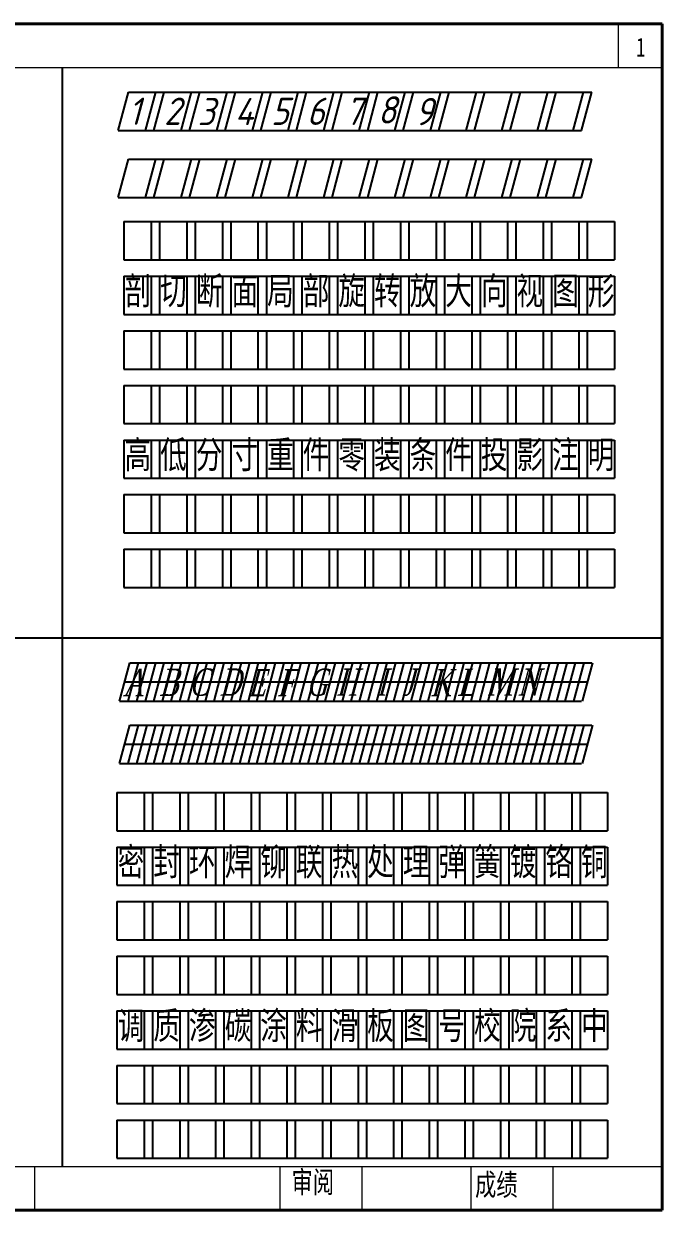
# Model space of a CAD drawing. Header units: millimetres. Extents: x 357 to 687, y 49 to 274.
# Drawn here: x 570.4 to 687.4, y 49.2 to 266.5 of the extents above; entities that cross this region are included whole.
import ezdxf

# ---------------------------------------------------------------- set-up
doc = ezdxf.new("R2010")
doc.units = ezdxf.units.MM
for name, color, linetype, lineweight in [('Layer1', 7, 'Continuous', 15), ('粗线', 7, 'Continuous', 40), ('细线', 7, 'Continuous', 15)]:
    doc.layers.add(name, color=color, linetype=linetype, lineweight=lineweight)
doc.styles.get("Standard").update_dxf_attribs({"font": 'SIMFANG.TTF', "width": 0.714, "height": 5})
doc.styles.add('字母', font='TIMES.TTF', dxfattribs={"width": 0.7, "oblique": 15, "height": 5})
doc.styles.add('数字', font='isoct.shx', dxfattribs={"oblique": 15, "height": 5})

msp = doc.modelspace()

# ---------------------------------------------------------------- linework, layer by layer
for p, q in [((577.38, 258.52), (577.38, 57.18)), ((587.68, 246.96), (589.56, 253.96)), ((589.56, 253.96), (674.45, 253.96)), ((592.68, 246.96), (594.56, 253.96)), ((594.21, 246.96), (596.09, 253.96)), ((599.21, 246.96), (601.09, 253.96)), ((600.74, 246.96), (602.62, 253.96)), ((605.74, 246.96), (607.62, 253.96)), ((607.27, 246.96), (609.15, 253.96)), ((612.27, 246.96), (614.15, 253.96)), ((613.8, 246.96), (615.68, 253.96)), ((618.8, 246.96), (620.68, 253.96)), ((620.33, 246.96), (622.21, 253.96)), ((625.33, 246.96), (627.21, 253.96)), ((626.86, 246.96), (628.74, 253.96)), ((631.86, 246.96), (633.74, 253.96)), ((633.39, 246.96), (635.27, 253.96)), ((638.39, 246.96), (640.27, 253.96)), ((639.92, 246.96), (641.8, 253.96)), ((644.92, 246.96), (646.8, 253.96)), ((646.45, 246.96), (648.33, 253.96)), ((651.45, 246.96), (653.33, 253.96)), ((652.98, 246.96), (654.86, 253.96)), ((657.98, 246.96), (659.86, 253.96)), ((659.51, 246.96), (661.39, 253.96)), ((664.51, 246.96), (666.39, 253.96)), ((666.04, 246.96), (667.92, 253.96)), ((671.04, 246.96), (672.92, 253.96)), ((672.57, 246.96), (674.45, 253.96)), ((587.68, 246.96), (672.57, 246.96)), ((587.68, 234.71), (589.56, 241.71)), ((589.56, 241.71), (674.45, 241.71)), ((592.68, 234.71), (594.56, 241.71)), ((594.21, 234.71), (596.09, 241.71)), ((599.21, 234.71), (601.09, 241.71)), ((600.74, 234.71), (602.62, 241.71)), ((605.74, 234.71), (607.62, 241.71)), ((607.27, 234.71), (609.15, 241.71)), ((612.27, 234.71), (614.15, 241.71)), ((613.8, 234.71), (615.68, 241.71)), ((618.8, 234.71), (620.68, 241.71)), ((620.33, 234.71), (622.21, 241.71)), ((625.33, 234.71), (627.21, 241.71)), ((626.86, 234.71), (628.74, 241.71)), ((631.86, 234.71), (633.74, 241.71)), ((633.39, 234.71), (635.27, 241.71)), ((638.39, 234.71), (640.27, 241.71)), ((639.92, 234.71), (641.8, 241.71)), ((644.92, 234.71), (646.8, 241.71)), ((646.45, 234.71), (648.33, 241.71)), ((651.45, 234.71), (653.33, 241.71)), ((652.98, 234.71), (654.86, 241.71)), ((657.98, 234.71), (659.86, 241.71)), ((659.51, 234.71), (661.39, 241.71)), ((664.51, 234.71), (666.39, 241.71)), ((666.04, 234.71), (667.92, 241.71)), ((671.04, 234.71), (672.92, 241.71)), ((672.57, 234.71), (674.45, 241.71)), ((587.68, 234.71), (672.57, 234.71)), ((588.7, 230.27), (678.59, 230.27)), ((588.7, 230.27), (588.7, 223.27)), ((588.7, 230.27), (588.7, 223.27)), ((593.7, 230.27), (593.7, 223.27)), ((595.23, 230.27), (595.23, 223.27)), ((600.23, 230.27), (600.23, 223.27)), ((601.76, 230.27), (601.76, 223.27)), ((606.76, 230.27), (606.76, 223.27)), ((608.29, 230.27), (608.29, 223.27)), ((613.29, 230.27), (613.29, 223.27)), ((614.82, 230.27), (614.82, 223.27)), ((619.82, 230.27), (619.82, 223.27)), ((621.35, 230.27), (621.35, 223.27)), ((626.35, 230.27), (626.35, 223.27)), ((627.88, 230.27), (627.88, 223.27)), ((632.88, 230.27), (632.88, 223.27)), ((634.41, 230.27), (634.41, 223.27)), ((639.41, 230.27), (639.41, 223.27)), ((640.94, 230.27), (640.94, 223.27)), ((645.94, 230.27), (645.94, 223.27)), ((647.47, 230.27), (647.47, 223.27)), ((652.47, 230.27), (652.47, 223.27)), ((654, 230.27), (654, 223.27)), ((659, 230.27), (659, 223.27)), ((660.53, 230.27), (660.53, 223.27)), ((665.53, 230.27), (665.53, 223.27)), ((667.06, 230.27), (667.06, 223.27)), ((672.06, 230.27), (672.06, 223.27)), ((673.59, 230.27), (673.59, 223.27)), ((678.59, 230.27), (678.59, 223.27)), ((588.7, 223.27), (678.59, 223.27)), ((588.7, 220.27), (678.59, 220.27)), ((588.7, 220.27), (588.7, 213.27)), ((588.7, 220.27), (588.7, 213.77)), ((593.7, 220.27), (593.7, 213.27)), ((595.23, 220.27), (595.23, 213.27)), ((600.23, 220.27), (600.23, 213.27)), ((601.76, 220.27), (601.76, 213.27)), ((606.76, 220.27), (606.76, 213.27)), ((608.29, 220.27), (608.29, 213.27)), ((613.29, 220.27), (613.29, 213.27)), ((614.82, 220.27), (614.82, 213.27)), ((619.82, 220.27), (619.82, 213.27)), ((621.35, 220.27), (621.35, 213.27)), ((626.35, 220.27), (626.35, 213.27)), ((627.88, 220.27), (627.88, 213.27)), ((632.88, 220.27), (632.88, 213.27)), ((634.41, 220.27), (634.41, 213.27)), ((639.41, 220.27), (639.41, 213.27)), ((640.94, 220.27), (640.94, 213.27)), ((645.94, 220.27), (645.94, 213.27)), ((647.47, 220.27), (647.47, 213.27)), ((652.47, 220.27), (652.47, 213.27)), ((654, 220.27), (654, 213.27)), ((659, 220.27), (659, 213.27)), ((660.53, 220.27), (660.53, 213.27)), ((665.53, 220.27), (665.53, 213.27)), ((667.06, 220.27), (667.06, 213.27)), ((672.06, 220.27), (672.06, 213.27)), ((673.59, 220.27), (673.59, 213.27)), ((678.59, 220.27), (678.59, 213.27)), ((588.7, 213.27), (678.59, 213.27)), ((588.7, 210.27), (678.59, 210.27)), ((588.7, 210.27), (588.7, 203.27)), ((588.7, 210.27), (588.7, 204.27)), ((593.7, 210.27), (593.7, 203.27)), ((595.23, 210.27), (595.23, 203.27)), ((600.23, 210.27), (600.23, 203.27)), ((601.76, 210.27), (601.76, 203.27)), ((606.76, 210.27), (606.76, 203.27)), ((608.29, 210.27), (608.29, 203.27)), ((613.29, 210.27), (613.29, 203.27)), ((614.82, 210.27), (614.82, 203.27)), ((619.82, 210.27), (619.82, 203.27)), ((621.35, 210.27), (621.35, 203.27)), ((626.35, 210.27), (626.35, 203.27)), ((627.88, 210.27), (627.88, 203.27)), ((632.88, 210.27), (632.88, 203.27)), ((634.41, 210.27), (634.41, 203.27)), ((639.41, 210.27), (639.41, 203.27)), ((640.94, 210.27), (640.94, 203.27)), ((645.94, 210.27), (645.94, 203.27)), ((647.47, 210.27), (647.47, 203.27)), ((652.47, 210.27), (652.47, 203.27)), ((654, 210.27), (654, 203.27)), ((659, 210.27), (659, 203.27)), ((660.53, 210.27), (660.53, 203.27)), ((665.53, 210.27), (665.53, 203.27)), ((667.06, 210.27), (667.06, 203.27)), ((672.06, 210.27), (672.06, 203.27)), ((673.59, 210.27), (673.59, 203.27)), ((678.59, 210.27), (678.59, 203.27)), ((588.7, 203.27), (678.59, 203.27)), ((588.7, 200.27), (678.59, 200.27)), ((588.7, 200.27), (588.7, 193.27)), ((588.7, 200.27), (588.7, 194.77)), ((593.7, 200.27), (593.7, 193.27)), ((595.23, 200.27), (595.23, 193.27)), ((600.23, 200.27), (600.23, 193.27)), ((601.76, 200.27), (601.76, 193.27)), ((606.76, 200.27), (606.76, 193.27)), ((608.29, 200.27), (608.29, 193.27)), ((613.29, 200.27), (613.29, 193.27)), ((614.82, 200.27), (614.82, 193.27)), ((619.82, 200.27), (619.82, 193.27)), ((621.35, 200.27), (621.35, 193.27)), ((626.35, 200.27), (626.35, 193.27)), ((627.88, 200.27), (627.88, 193.27)), ((632.88, 200.27), (632.88, 193.27)), ((634.41, 200.27), (634.41, 193.27)), ((639.41, 200.27), (639.41, 193.27)), ((640.94, 200.27), (640.94, 193.27)), ((645.94, 200.27), (645.94, 193.27)), ((647.47, 200.27), (647.47, 193.27)), ((652.47, 200.27), (652.47, 193.27)), ((654, 200.27), (654, 193.27)), ((659, 200.27), (659, 193.27)), ((660.53, 200.27), (660.53, 193.27)), ((665.53, 200.27), (665.53, 193.27)), ((667.06, 200.27), (667.06, 193.27)), ((672.06, 200.27), (672.06, 193.27)), ((673.59, 200.27), (673.59, 193.27)), ((678.59, 200.27), (678.59, 193.27)), ((588.7, 193.27), (678.59, 193.27)), ((588.7, 190.27), (678.59, 190.27)), ((588.7, 190.27), (588.7, 183.77)), ((588.7, 190.27), (588.7, 183.27)), ((593.7, 190.27), (593.7, 183.27)), ((595.23, 190.27), (595.23, 183.27)), ((600.23, 190.27), (600.23, 183.27)), ((601.76, 190.27), (601.76, 183.27)), ((606.76, 190.27), (606.76, 183.27)), ((608.29, 190.27), (608.29, 183.27)), ((613.29, 190.27), (613.29, 183.27)), ((614.82, 190.27), (614.82, 183.27)), ((619.82, 190.27), (619.82, 183.27)), ((621.35, 190.27), (621.35, 183.27)), ((626.35, 190.27), (626.35, 183.27)), ((627.88, 190.27), (627.88, 183.27)), ((632.88, 190.27), (632.88, 183.27)), ((634.41, 190.27), (634.41, 183.27)), ((639.41, 190.27), (639.41, 183.27)), ((640.94, 190.27), (640.94, 183.27)), ((645.94, 190.27), (645.94, 183.27)), ((647.47, 190.27), (647.47, 183.27)), ((652.47, 190.27), (652.47, 183.27)), ((654, 190.27), (654, 183.27)), ((659, 190.27), (659, 183.27)), ((660.53, 190.27), (660.53, 183.27)), ((665.53, 190.27), (665.53, 183.27)), ((667.06, 190.27), (667.06, 183.27)), ((672.06, 190.27), (672.06, 183.27)), ((673.59, 190.27), (673.59, 183.27)), ((678.59, 190.27), (678.59, 183.27)), ((588.7, 183.27), (678.59, 183.27)), ((588.7, 180.27), (678.59, 180.27)), ((588.7, 180.27), (588.7, 173.27)), ((588.7, 180.27), (588.7, 175.77)), ((593.7, 180.27), (593.7, 173.27)), ((595.23, 180.27), (595.23, 173.27)), ((600.23, 180.27), (600.23, 173.27)), ((601.76, 180.27), (601.76, 173.27)), ((606.76, 180.27), (606.76, 173.27)), ((608.29, 180.27), (608.29, 173.27)), ((613.29, 180.27), (613.29, 173.27)), ((614.82, 180.27), (614.82, 173.27)), ((619.82, 180.27), (619.82, 173.27)), ((621.35, 180.27), (621.35, 173.27)), ((626.35, 180.27), (626.35, 173.27)), ((627.88, 180.27), (627.88, 173.27)), ((632.88, 180.27), (632.88, 173.27)), ((634.41, 180.27), (634.41, 173.27)), ((639.41, 180.27), (639.41, 173.27)), ((640.94, 180.27), (640.94, 173.27)), ((645.94, 180.27), (645.94, 173.27)), ((647.47, 180.27), (647.47, 173.27)), ((652.47, 180.27), (652.47, 173.27)), ((654, 180.27), (654, 173.27)), ((659, 180.27), (659, 173.27)), ((660.53, 180.27), (660.53, 173.27)), ((665.53, 180.27), (665.53, 173.27)), ((667.06, 180.27), (667.06, 173.27)), ((672.06, 180.27), (672.06, 173.27)), ((673.59, 180.27), (673.59, 173.27)), ((678.59, 180.27), (678.59, 173.27)), ((588.7, 173.27), (678.59, 173.27)), ((588.7, 170.27), (678.59, 170.27)), ((588.7, 170.27), (588.7, 163.27)), ((588.7, 170.27), (588.7, 166.27)), ((593.7, 170.27), (593.7, 163.27)), ((595.23, 170.27), (595.23, 163.27)), ((600.23, 170.27), (600.23, 163.27)), ((601.76, 170.27), (601.76, 163.27)), ((606.76, 170.27), (606.76, 163.27)), ((608.29, 170.27), (608.29, 163.27)), ((613.29, 170.27), (613.29, 163.27)), ((614.82, 170.27), (614.82, 163.27)), ((619.82, 170.27), (619.82, 163.27)), ((621.35, 170.27), (621.35, 163.27)), ((626.35, 170.27), (626.35, 163.27)), ((627.88, 170.27), (627.88, 163.27)), ((632.88, 170.27), (632.88, 163.27)), ((634.41, 170.27), (634.41, 163.27)), ((639.41, 170.27), (639.41, 163.27)), ((640.94, 170.27), (640.94, 163.27)), ((645.94, 170.27), (645.94, 163.27)), ((647.47, 170.27), (647.47, 163.27)), ((652.47, 170.27), (652.47, 163.27)), ((654, 170.27), (654, 163.27)), ((659, 170.27), (659, 163.27)), ((660.53, 170.27), (660.53, 163.27)), ((665.53, 170.27), (665.53, 163.27)), ((667.06, 170.27), (667.06, 163.27)), ((672.06, 170.27), (672.06, 163.27)), ((673.59, 170.27), (673.59, 163.27)), ((678.59, 170.27), (678.59, 163.27)), ((588.7, 163.27), (678.59, 163.27)), ((357.38, 154.02), (687.38, 154.02)), ((587.93, 142.46), (589.81, 149.46)), ((589.51, 142.46), (591.39, 149.46)), ((589.81, 149.46), (674.45, 149.46)), ((591.1, 142.46), (592.97, 149.46)), ((592.68, 142.46), (594.56, 149.46)), ((594.21, 142.46), (596.09, 149.46)), ((594.21, 142.46), (596.09, 149.46)), ((595.8, 142.46), (597.67, 149.46)), ((597.38, 142.46), (599.26, 149.46)), ((598.96, 142.46), (600.84, 149.46)), ((600.49, 142.46), (602.37, 149.46)), ((600.49, 142.46), (602.37, 149.46)), ((602.08, 142.46), (603.95, 149.46)), ((603.66, 142.46), (605.54, 149.46)), ((605.25, 142.46), (607.12, 149.46)), ((606.78, 142.46), (608.65, 149.46)), ((606.78, 142.46), (608.65, 149.46)), ((608.36, 142.46), (610.24, 149.46)), ((609.94, 142.46), (611.82, 149.46)), ((611.53, 142.46), (613.4, 149.46)), ((613.06, 142.46), (614.93, 149.46)), ((613.06, 142.46), (614.93, 149.46)), ((614.64, 142.46), (616.52, 149.46)), ((616.23, 142.46), (618.1, 149.46)), ((617.81, 142.46), (619.69, 149.46)), ((619.34, 142.46), (621.22, 149.46)), ((619.34, 142.46), (621.22, 149.46)), ((620.92, 142.46), (622.8, 149.46)), ((622.51, 142.46), (624.38, 149.46)), ((624.09, 142.46), (625.97, 149.46)), ((625.62, 142.46), (627.5, 149.46)), ((625.62, 142.46), (627.5, 149.46)), ((627.21, 142.46), (629.08, 149.46)), ((628.79, 142.46), (630.67, 149.46)), ((630.37, 142.46), (632.25, 149.46)), ((631.9, 142.46), (633.78, 149.46)), ((631.9, 142.46), (633.78, 149.46)), ((633.49, 142.46), (635.36, 149.46)), ((635.07, 142.46), (636.95, 149.46)), ((636.66, 142.46), (638.53, 149.46)), ((638.19, 142.46), (640.06, 149.46)), ((638.19, 142.46), (640.06, 149.46)), ((639.77, 142.46), (641.65, 149.46)), ((641.35, 142.46), (643.23, 149.46)), ((642.94, 142.46), (644.81, 149.46)), ((644.47, 142.46), (646.34, 149.46)), ((644.47, 142.46), (646.34, 149.46)), ((646.05, 142.46), (647.93, 149.46)), ((647.64, 142.46), (649.51, 149.46)), ((649.22, 142.46), (651.1, 149.46)), ((650.75, 142.46), (652.63, 149.46)), ((650.75, 142.46), (652.63, 149.46)), ((652.33, 142.46), (654.21, 149.46)), ((653.92, 142.46), (655.79, 149.46)), ((655.5, 142.46), (657.38, 149.46)), ((657.03, 142.46), (658.91, 149.46)), ((657.03, 142.46), (658.91, 149.46)), ((658.62, 142.46), (660.49, 149.46)), ((660.2, 142.46), (662.07, 149.46)), ((661.78, 142.46), (663.66, 149.46)), ((663.31, 142.46), (665.19, 149.46)), ((663.31, 142.46), (665.19, 149.46)), ((664.9, 142.46), (666.77, 149.46)), ((666.48, 142.46), (668.36, 149.46)), ((668.07, 142.46), (669.94, 149.46)), ((669.6, 142.46), (671.47, 149.46)), ((669.6, 142.46), (671.47, 149.46)), ((671.18, 142.46), (673.05, 149.46)), ((672.76, 142.46), (674.64, 149.46)), ((588.87, 145.96), (673.7, 145.96)), ((587.93, 142.46), (672.57, 142.46)), ((587.93, 131.04), (589.81, 138.04)), ((589.51, 131.04), (591.39, 138.04)), ((589.81, 138.04), (674.45, 138.04)), ((591.1, 131.04), (592.97, 138.04)), ((592.68, 131.04), (594.56, 138.04)), ((594.21, 131.04), (596.09, 138.04)), ((594.21, 131.04), (596.09, 138.04)), ((595.8, 131.04), (597.67, 138.04)), ((597.38, 131.04), (599.26, 138.04)), ((598.96, 131.04), (600.84, 138.04)), ((600.49, 131.04), (602.37, 138.04)), ((600.49, 131.04), (602.37, 138.04)), ((602.08, 131.04), (603.95, 138.04)), ((603.66, 131.04), (605.54, 138.04)), ((605.25, 131.04), (607.12, 138.04)), ((606.78, 131.04), (608.65, 138.04)), ((606.78, 131.04), (608.65, 138.04)), ((608.36, 131.04), (610.24, 138.04)), ((609.94, 131.04), (611.82, 138.04)), ((611.53, 131.04), (613.4, 138.04)), ((613.06, 131.04), (614.93, 138.04)), ((613.06, 131.04), (614.93, 138.04)), ((614.64, 131.04), (616.52, 138.04)), ((616.23, 131.04), (618.1, 138.04)), ((617.81, 131.04), (619.69, 138.04)), ((619.34, 131.04), (621.22, 138.04)), ((619.34, 131.04), (621.22, 138.04)), ((620.92, 131.04), (622.8, 138.04)), ((622.51, 131.04), (624.38, 138.04)), ((624.09, 131.04), (625.97, 138.04)), ((625.62, 131.04), (627.5, 138.04)), ((625.62, 131.04), (627.5, 138.04)), ((627.21, 131.04), (629.08, 138.04)), ((628.79, 131.04), (630.67, 138.04)), ((630.37, 131.04), (632.25, 138.04)), ((631.9, 131.04), (633.78, 138.04)), ((631.9, 131.04), (633.78, 138.04)), ((633.49, 131.04), (635.36, 138.04)), ((635.07, 131.04), (636.95, 138.04)), ((636.66, 131.04), (638.53, 138.04)), ((638.19, 131.04), (640.06, 138.04)), ((638.19, 131.04), (640.06, 138.04)), ((639.77, 131.04), (641.65, 138.04)), ((641.35, 131.04), (643.23, 138.04)), ((642.94, 131.04), (644.81, 138.04)), ((644.47, 131.04), (646.34, 138.04)), ((644.47, 131.04), (646.34, 138.04)), ((646.05, 131.04), (647.93, 138.04)), ((647.64, 131.04), (649.51, 138.04)), ((649.22, 131.04), (651.1, 138.04)), ((650.75, 131.04), (652.63, 138.04)), ((650.75, 131.04), (652.63, 138.04)), ((652.33, 131.04), (654.21, 138.04)), ((653.92, 131.04), (655.79, 138.04)), ((655.5, 131.04), (657.38, 138.04)), ((657.03, 131.04), (658.91, 138.04)), ((657.03, 131.04), (658.91, 138.04)), ((658.62, 131.04), (660.49, 138.04)), ((660.2, 131.04), (662.07, 138.04)), ((661.78, 131.04), (663.66, 138.04)), ((663.31, 131.04), (665.19, 138.04)), ((663.31, 131.04), (665.19, 138.04)), ((664.9, 131.04), (666.77, 138.04)), ((666.48, 131.04), (668.36, 138.04)), ((668.07, 131.04), (669.94, 138.04)), ((669.6, 131.04), (671.47, 138.04)), ((669.6, 131.04), (671.47, 138.04)), ((671.18, 131.04), (673.05, 138.04)), ((672.76, 131.04), (674.64, 138.04)), ((588.87, 134.54), (673.7, 134.54)), ((587.93, 131.04), (672.57, 131.04)), ((587.44, 125.71), (677.33, 125.71)), ((587.44, 125.71), (587.44, 118.71)), ((587.44, 125.71), (587.44, 118.71)), ((592.44, 125.71), (592.44, 118.71)), ((593.97, 125.71), (593.97, 118.71)), ((598.97, 125.71), (598.97, 118.71)), ((600.5, 125.71), (600.5, 118.71)), ((605.5, 125.71), (605.5, 118.71)), ((607.03, 125.71), (607.03, 118.71)), ((612.03, 125.71), (612.03, 118.71)), ((613.56, 125.71), (613.56, 118.71)), ((618.56, 125.71), (618.56, 118.71)), ((620.09, 125.71), (620.09, 118.71)), ((625.09, 125.71), (625.09, 118.71)), ((626.62, 125.71), (626.62, 118.71)), ((631.62, 125.71), (631.62, 118.71)), ((633.15, 125.71), (633.15, 118.71)), ((638.15, 125.71), (638.15, 118.71)), ((639.68, 125.71), (639.68, 118.71)), ((644.68, 125.71), (644.68, 118.71)), ((646.21, 125.71), (646.21, 118.71)), ((651.21, 125.71), (651.21, 118.71)), ((652.74, 125.71), (652.74, 118.71)), ((657.74, 125.71), (657.74, 118.71)), ((659.27, 125.71), (659.27, 118.71)), ((664.27, 125.71), (664.27, 118.71)), ((665.8, 125.71), (665.8, 118.71)), ((670.8, 125.71), (670.8, 118.71)), ((672.33, 125.71), (672.33, 118.71)), ((677.33, 125.71), (677.33, 118.71)), ((587.44, 118.71), (677.33, 118.71)), ((587.44, 115.71), (677.33, 115.71)), ((587.44, 115.71), (587.44, 109.21)), ((587.44, 115.71), (587.44, 108.71)), ((592.44, 115.71), (592.44, 108.71)), ((593.97, 115.71), (593.97, 108.71)), ((598.97, 115.71), (598.97, 108.71)), ((600.5, 115.71), (600.5, 108.71)), ((605.5, 115.71), (605.5, 108.71)), ((607.03, 115.71), (607.03, 108.71)), ((612.03, 115.71), (612.03, 108.71)), ((613.56, 115.71), (613.56, 108.71)), ((618.56, 115.71), (618.56, 108.71)), ((620.09, 115.71), (620.09, 108.71)), ((625.09, 115.71), (625.09, 108.71)), ((626.62, 115.71), (626.62, 108.71)), ((631.62, 115.71), (631.62, 108.71)), ((633.15, 115.71), (633.15, 108.71)), ((638.15, 115.71), (638.15, 108.71)), ((639.68, 115.71), (639.68, 108.71)), ((644.68, 115.71), (644.68, 108.71)), ((646.21, 115.71), (646.21, 108.71)), ((651.21, 115.71), (651.21, 108.71)), ((652.74, 115.71), (652.74, 108.71)), ((657.74, 115.71), (657.74, 108.71)), ((659.27, 115.71), (659.27, 108.71)), ((664.27, 115.71), (664.27, 108.71)), ((665.8, 115.71), (665.8, 108.71)), ((670.8, 115.71), (670.8, 108.71)), ((672.33, 115.71), (672.33, 108.71)), ((677.33, 115.71), (677.33, 108.71)), ((587.44, 108.71), (677.33, 108.71)), ((587.44, 105.71), (677.33, 105.71)), ((587.44, 105.71), (587.44, 99.71)), ((587.44, 105.71), (587.44, 98.71)), ((592.44, 105.71), (592.44, 98.71)), ((593.97, 105.71), (593.97, 98.71)), ((598.97, 105.71), (598.97, 98.71)), ((600.5, 105.71), (600.5, 98.71)), ((605.5, 105.71), (605.5, 98.71)), ((607.03, 105.71), (607.03, 98.71)), ((612.03, 105.71), (612.03, 98.71)), ((613.56, 105.71), (613.56, 98.71)), ((618.56, 105.71), (618.56, 98.71)), ((620.09, 105.71), (620.09, 98.71)), ((625.09, 105.71), (625.09, 98.71)), ((626.62, 105.71), (626.62, 98.71)), ((631.62, 105.71), (631.62, 98.71)), ((633.15, 105.71), (633.15, 98.71)), ((638.15, 105.71), (638.15, 98.71)), ((639.68, 105.71), (639.68, 98.71)), ((644.68, 105.71), (644.68, 98.71)), ((646.21, 105.71), (646.21, 98.71)), ((651.21, 105.71), (651.21, 98.71)), ((652.74, 105.71), (652.74, 98.71)), ((657.74, 105.71), (657.74, 98.71)), ((659.27, 105.71), (659.27, 98.71)), ((664.27, 105.71), (664.27, 98.71)), ((665.8, 105.71), (665.8, 98.71)), ((670.8, 105.71), (670.8, 98.71)), ((672.33, 105.71), (672.33, 98.71)), ((677.33, 105.71), (677.33, 98.71)), ((587.44, 98.71), (677.33, 98.71)), ((587.44, 95.71), (677.33, 95.71)), ((587.44, 95.71), (587.44, 90.21)), ((587.44, 95.71), (587.44, 88.71)), ((592.44, 95.71), (592.44, 88.71)), ((593.97, 95.71), (593.97, 88.71)), ((598.97, 95.71), (598.97, 88.71)), ((600.5, 95.71), (600.5, 88.71)), ((605.5, 95.71), (605.5, 88.71)), ((607.03, 95.71), (607.03, 88.71)), ((612.03, 95.71), (612.03, 88.71)), ((613.56, 95.71), (613.56, 88.71)), ((618.56, 95.71), (618.56, 88.71)), ((620.09, 95.71), (620.09, 88.71)), ((625.09, 95.71), (625.09, 88.71)), ((626.62, 95.71), (626.62, 88.71)), ((631.62, 95.71), (631.62, 88.71)), ((633.15, 95.71), (633.15, 88.71)), ((638.15, 95.71), (638.15, 88.71)), ((639.68, 95.71), (639.68, 88.71)), ((644.68, 95.71), (644.68, 88.71)), ((646.21, 95.71), (646.21, 88.71)), ((651.21, 95.71), (651.21, 88.71)), ((652.74, 95.71), (652.74, 88.71)), ((657.74, 95.71), (657.74, 88.71)), ((659.27, 95.71), (659.27, 88.71)), ((664.27, 95.71), (664.27, 88.71)), ((665.8, 95.71), (665.8, 88.71)), ((670.8, 95.71), (670.8, 88.71)), ((672.33, 95.71), (672.33, 88.71)), ((677.33, 95.71), (677.33, 88.71)), ((587.44, 88.71), (677.33, 88.71)), ((587.44, 85.71), (677.33, 85.71)), ((587.44, 85.71), (587.44, 78.71)), ((587.44, 85.71), (587.44, 79.21)), ((592.44, 85.71), (592.44, 78.71)), ((593.97, 85.71), (593.97, 78.71)), ((598.97, 85.71), (598.97, 78.71)), ((600.5, 85.71), (600.5, 78.71)), ((605.5, 85.71), (605.5, 78.71)), ((607.03, 85.71), (607.03, 78.71)), ((612.03, 85.71), (612.03, 78.71)), ((613.56, 85.71), (613.56, 78.71)), ((618.56, 85.71), (618.56, 78.71)), ((620.09, 85.71), (620.09, 78.71)), ((625.09, 85.71), (625.09, 78.71)), ((626.62, 85.71), (626.62, 78.71)), ((631.62, 85.71), (631.62, 78.71)), ((633.15, 85.71), (633.15, 78.71)), ((638.15, 85.71), (638.15, 78.71)), ((639.68, 85.71), (639.68, 78.71)), ((644.68, 85.71), (644.68, 78.71)), ((646.21, 85.71), (646.21, 78.71)), ((651.21, 85.71), (651.21, 78.71)), ((652.74, 85.71), (652.74, 78.71)), ((657.74, 85.71), (657.74, 78.71)), ((659.27, 85.71), (659.27, 78.71)), ((664.27, 85.71), (664.27, 78.71)), ((665.8, 85.71), (665.8, 78.71)), ((670.8, 85.71), (670.8, 78.71)), ((672.33, 85.71), (672.33, 78.71)), ((677.33, 85.71), (677.33, 78.71)), ((587.44, 78.71), (677.33, 78.71)), ((587.44, 75.71), (677.33, 75.71)), ((587.44, 75.71), (587.44, 71.21)), ((587.44, 75.71), (587.44, 68.71)), ((592.44, 75.71), (592.44, 68.71)), ((593.97, 75.71), (593.97, 68.71)), ((598.97, 75.71), (598.97, 68.71)), ((600.5, 75.71), (600.5, 68.71)), ((605.5, 75.71), (605.5, 68.71)), ((607.03, 75.71), (607.03, 68.71)), ((612.03, 75.71), (612.03, 68.71)), ((613.56, 75.71), (613.56, 68.71)), ((618.56, 75.71), (618.56, 68.71)), ((620.09, 75.71), (620.09, 68.71)), ((625.09, 75.71), (625.09, 68.71)), ((626.62, 75.71), (626.62, 68.71)), ((631.62, 75.71), (631.62, 68.71)), ((633.15, 75.71), (633.15, 68.71)), ((638.15, 75.71), (638.15, 68.71)), ((639.68, 75.71), (639.68, 68.71)), ((644.68, 75.71), (644.68, 68.71)), ((646.21, 75.71), (646.21, 68.71)), ((651.21, 75.71), (651.21, 68.71)), ((652.74, 75.71), (652.74, 68.71)), ((657.74, 75.71), (657.74, 68.71)), ((659.27, 75.71), (659.27, 68.71)), ((664.27, 75.71), (664.27, 68.71)), ((665.8, 75.71), (665.8, 68.71)), ((670.8, 75.71), (670.8, 68.71)), ((672.33, 75.71), (672.33, 68.71)), ((677.33, 75.71), (677.33, 68.71)), ((587.44, 68.71), (677.33, 68.71)), ((587.44, 65.71), (677.33, 65.71)), ((587.44, 65.71), (587.44, 58.71)), ((587.44, 65.71), (587.44, 61.71)), ((592.44, 65.71), (592.44, 58.71)), ((593.97, 65.71), (593.97, 58.71)), ((598.97, 65.71), (598.97, 58.71)), ((600.5, 65.71), (600.5, 58.71)), ((605.5, 65.71), (605.5, 58.71)), ((607.03, 65.71), (607.03, 58.71)), ((612.03, 65.71), (612.03, 58.71)), ((613.56, 65.71), (613.56, 58.71)), ((618.56, 65.71), (618.56, 58.71)), ((620.09, 65.71), (620.09, 58.71)), ((625.09, 65.71), (625.09, 58.71)), ((626.62, 65.71), (626.62, 58.71)), ((631.62, 65.71), (631.62, 58.71)), ((633.15, 65.71), (633.15, 58.71)), ((638.15, 65.71), (638.15, 58.71)), ((639.68, 65.71), (639.68, 58.71)), ((644.68, 65.71), (644.68, 58.71)), ((646.21, 65.71), (646.21, 58.71)), ((651.21, 65.71), (651.21, 58.71)), ((652.74, 65.71), (652.74, 58.71)), ((657.74, 65.71), (657.74, 58.71)), ((659.27, 65.71), (659.27, 58.71)), ((664.27, 65.71), (664.27, 58.71)), ((665.8, 65.71), (665.8, 58.71)), ((670.8, 65.71), (670.8, 58.71)), ((672.33, 65.71), (672.33, 58.71)), ((677.33, 65.71), (677.33, 58.71)), ((587.44, 58.71), (677.33, 58.71))]:
    msp.add_line(p, q)
at = {"layer": '粗线'}
for p, q in [((687.38, 266.52), (357.38, 266.52)), ((687.38, 49.18), (687.38, 266.52)), ((357.38, 49.18), (687.38, 49.18))]:
    msp.add_line(p, q, dxfattribs=at)
at = {"layer": '细线'}
for p, q in [((679.38, 258.52), (679.38, 266.52)), ((357.38, 258.52), (687.38, 258.52)), ((357.38, 57.18), (687.38, 57.18)), ((572.38, 49.18), (572.38, 57.18)), ((617.38, 49.18), (617.38, 57.18)), ((632.38, 49.18), (632.38, 57.18)), ((652.38, 49.18), (652.38, 57.18)), ((667.38, 49.18), (667.38, 57.18))]:
    msp.add_line(p, q, dxfattribs=at)
at = {"layer": '细线', "lineweight": 5}
msp.add_line((467.38, 258.52), (577.38, 258.52), dxfattribs=at)

# ---------------------------------------------------------------- texts
at = {"lineweight": 5, "char_height": 4, "attachment_point": 1}
for s, insert, width in [('{\\f仿宋_GB2312|b0|i0|c134|p49;审阅}', (619.44, 56.36), 13.7378), ('{\\f仿宋_GB2312|b0|i0|c134|p49;成绩}', (653.07, 55.88), 13.2641)]:
    msp.add_mtext(s, dxfattribs=dict(at, insert=insert, width=width))
at = {"layer": 'Layer1', "char_height": 5, "width": 3.1, "attachment_point": 1}
for s, insert, style in [('1', (589.54, 252.99), '数字'), ('2', (596.07, 252.99), '数字'), ('3', (602.23, 252.93), '数字'), ('4', (609.04, 252.93), '数字'), ('5', (615.66, 252.99), '数字'), ('6', (622.23, 252.99), '数字'), ('7', (629.28, 252.99), '数字'), ('8', (635.24, 253.24), '数字'), ('9', (642.05, 252.93), '数字'), ('A', (588.5, 148.32), '字母'), ('B', (595.17, 148.4), '字母'), ('C', (600.65, 148.43), '字母'), ('D', (606.24, 148.43), '字母'), ('E', (611.41, 148.32), '字母'), ('F', (616.77, 148.32), '字母'), ('G', (622.14, 148.4), '字母'), ('H', (627.62, 148.43), '字母'), ('I', (635, 148.43), '字母'), ('J', (639.69, 148.43), '字母'), ('K', (644.87, 148.32), '字母'), ('L', (649.78, 148.4), '字母'), ('M', (655.26, 148.43), '字母'), ('N', (660.85, 148.43), '字母')]:
    msp.add_mtext(s, dxfattribs=dict(at, insert=insert, style=style))
for s, insert in [('剖', (588.84, 220.1)), ('切', (595.37, 220.1)), ('断', (601.9, 220.1)), ('面', (608.43, 220.1)), ('局', (614.96, 220.1)), ('部', (621.49, 220.1)), ('旋', (628.02, 220.1)), ('转', (634.55, 220.1)), ('放', (641.08, 220.1)), ('大', (647.61, 220.1)), ('向', (654.14, 220.1)), ('视', (660.67, 220.1)), ('图', (667.2, 220.1)), ('形', (673.73, 220.1)), ('高', (588.84, 190.1)), ('低', (595.37, 190.1)), ('分', (601.9, 190.1)), ('寸', (608.43, 190.1)), ('重', (614.96, 190.1)), ('件', (621.49, 190.1)), ('零', (628.02, 190.1)), ('装', (634.55, 190.1)), ('条', (641.08, 190.1)), ('件', (647.61, 190.1)), ('投', (654.14, 190.1)), ('影', (660.67, 190.1)), ('注', (667.2, 190.1)), ('明', (673.73, 190.1)), ('密', (587.59, 115.53)), ('封', (594.12, 115.53)), ('环', (600.65, 115.53)), ('焊', (607.18, 115.53)), ('铆', (613.71, 115.53)), ('联', (620.24, 115.53)), ('热', (626.77, 115.53)), ('处', (633.3, 115.53)), ('理', (639.83, 115.53)), ('弹', (646.36, 115.53)), ('簧', (652.89, 115.53)), ('镀', (659.42, 115.53)), ('铬', (665.95, 115.53)), ('铜', (672.48, 115.53)), ('调', (587.59, 85.53)), ('质', (594.12, 85.53)), ('渗', (600.65, 85.53)), ('碳', (607.18, 85.53)), ('涂', (613.71, 85.53)), ('料', (620.24, 85.53)), ('滑', (626.77, 85.53)), ('板', (633.3, 85.53)), ('图', (639.83, 85.53)), ('号', (646.36, 85.53)), ('校', (652.89, 85.53)), ('院', (659.42, 85.53)), ('系', (665.95, 85.53)), ('中', (672.48, 85.53))]:
    msp.add_mtext(s, dxfattribs=dict(at, insert=insert))
at = {"layer": '细线', "insert": (682.58, 263.97), "char_height": 3.5, "width": 8.7284, "attachment_point": 1}
msp.add_mtext('{\\fSimSun|b0|i0|c134|p2;1}', dxfattribs=at)

doc.saveas('drawing.dxf')
